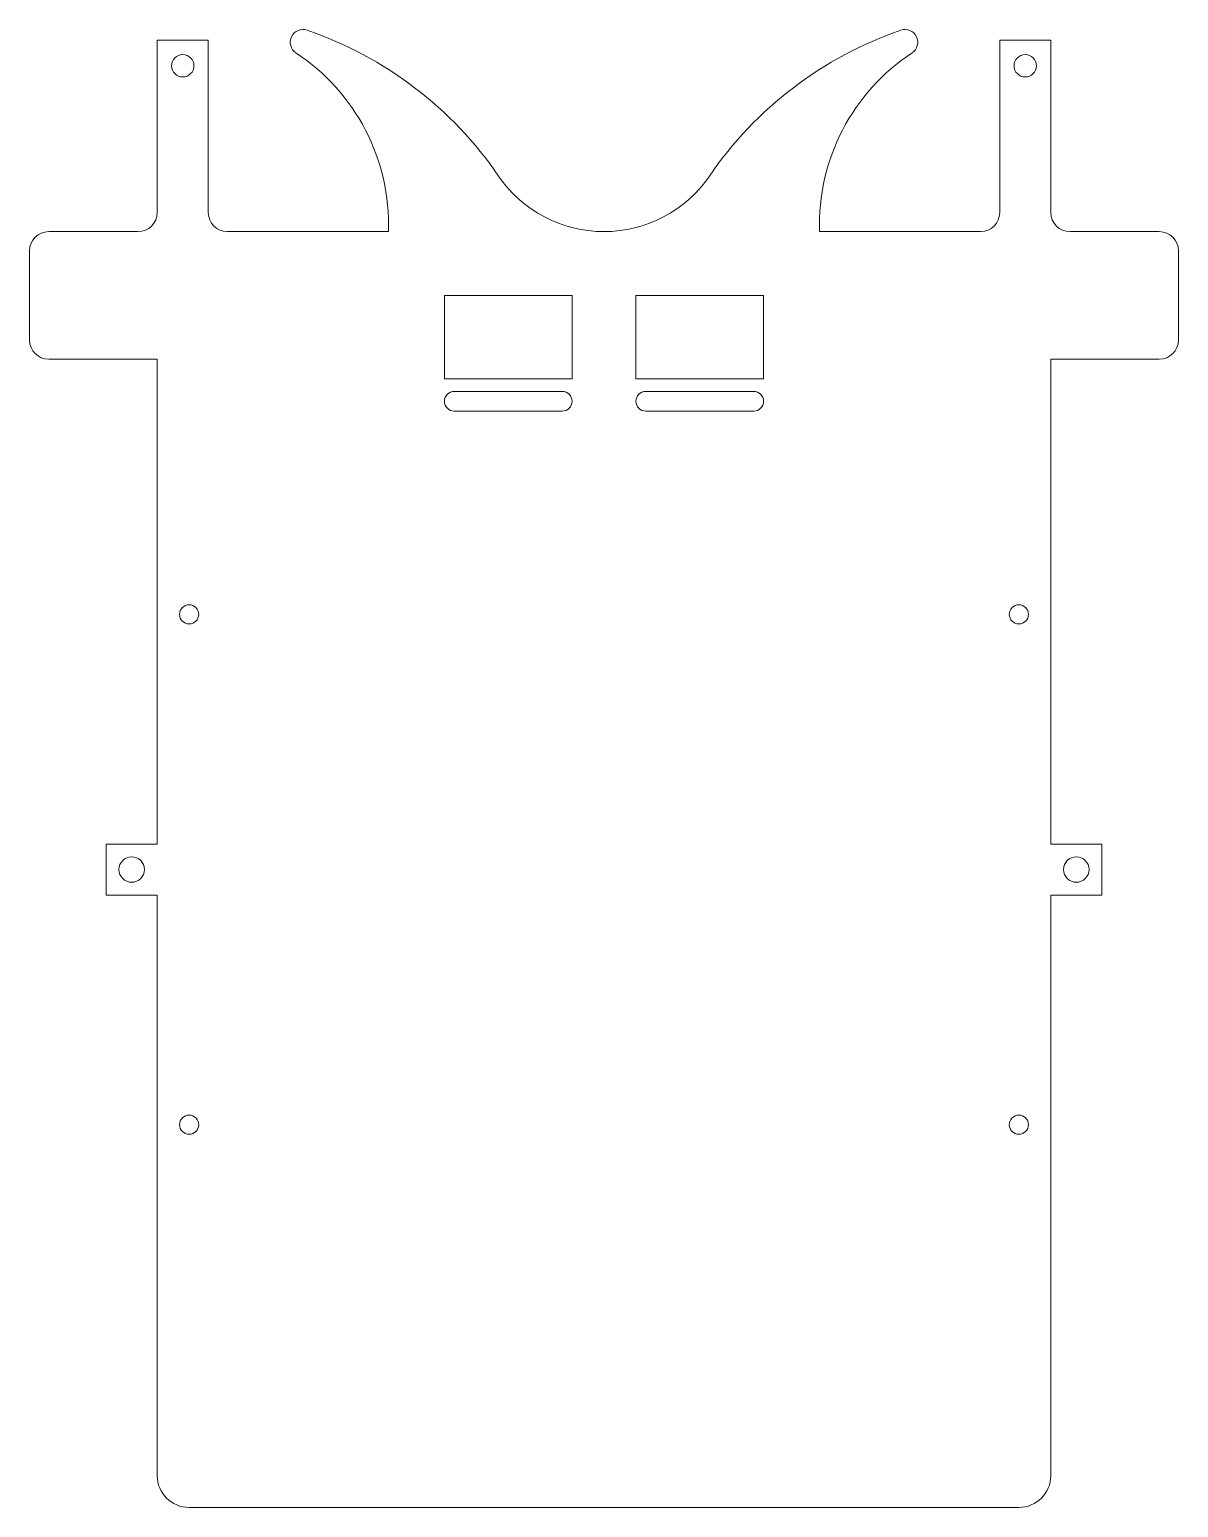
# Model space of a CAD drawing. Header units: millimetres. Extents: x -90 to 90, y -100 to 132.
import ezdxf

# ---------------------------------------------------------------- set-up
doc = ezdxf.new("R2010")
doc.units = ezdxf.units.MM

msp = doc.modelspace()

# ---------------------------------------------------------------- linework, layer by layer
at = {"color": 7, "linetype": 'Continuous', "lineweight": 15}
for p, q in [((-62, 130), (-70, 130)), ((-70, 130), (-70, 103)), ((-62, 103), (-62, 130)), ((62, 130), (70, 130)), ((62, 103), (62, 130)), ((70, 130), (70, 103)), ((-73, 100), (-87, 100)), ((-33.79, 100), (-59, 100)), ((59, 100), (33.79, 100)), ((87, 100), (73, 100)), ((-90, 83), (-90, 97)), ((90, 83), (90, 97)), ((-25, 90), (-25, 76.9)), ((-5, 90), (-25, 90)), ((-5, 76.9), (-5, 90)), ((5, 90), (5, 76.9)), ((25, 90), (5, 90)), ((25, 76.9), (25, 90)), ((-70, 80), (-87, 80)), ((-70, 80), (-70, 4)), ((70, 4), (70, 80)), ((70, 80), (87, 80)), ((-25, 76.9), (-5, 76.9)), ((5, 76.9), (25, 76.9)), ((-6.55, 74.95), (-23.45, 74.95)), ((23.45, 74.95), (6.55, 74.95)), ((-23.45, 71.85), (-6.55, 71.85)), ((6.55, 71.85), (23.45, 71.85)), ((-70, 4), (-78, 4)), ((-78, 4), (-78, -4)), ((78, 4), (70, 4)), ((78, -4), (78, 4)), ((-78, -4), (-70, -4)), ((-70, -4), (-70, -95)), ((70, -95), (70, -4)), ((70, -4), (78, -4)), ((-65, -100), (65, -100))]:
    msp.add_line(p, q, dxfattribs=at)
for centre, radius in [((-66, 126), 1.75), ((66, 126), 1.75), ((-65, 40), 1.5), ((65, 40), 1.5), ((-74, 0), 2), ((74, 0), 2), ((-65, -40), 1.5), ((65, -40), 1.5)]:
    msp.add_circle(centre, radius, dxfattribs=at)
for centre, radius, start, end in [((-47.16, 129.68), 2, 71.0118, 236.7415), ((-66.03, 74.83), 60, 34.3752, 71.0118), ((66.03, 74.83), 60, 108.9882, 145.6248), ((47.16, 129.68), 2, 303.2585, 108.9882), ((0, 120), 20, 214.3752, 325.6248), ((-73, 103), 3, 270, 0), ((-59, 103), 3, 180, 270), ((59, 103), 3, 270, 0), ((73, 103), 3, 180, 270), ((-87, 97), 3, 90, 180), ((87, 97), 3, 0, 90), ((-87, 83), 3, 180, 270), ((87, 83), 3, 270, 0), ((-23.45, 73.4), 1.55, 90, 270), ((-6.55, 73.4), 1.55, 270, 90), ((6.55, 73.4), 1.55, 90, 270), ((23.45, 73.4), 1.55, 270, 90), ((-65, -95), 5, 180, 270), ((65, -95), 5, 270, 0)]:
    msp.add_arc(centre, radius, start, end, dxfattribs=at)
for points in [[(-33.79, 100), (-33.38, 111.24), (-38.94, 121.9), (-48.25, 128)], [(33.79, 100), (33.38, 111.24), (38.94, 121.9), (48.25, 128)]]:
    msp.add_open_spline(points, degree=3, dxfattribs=at)

doc.saveas('drawing.dxf')
